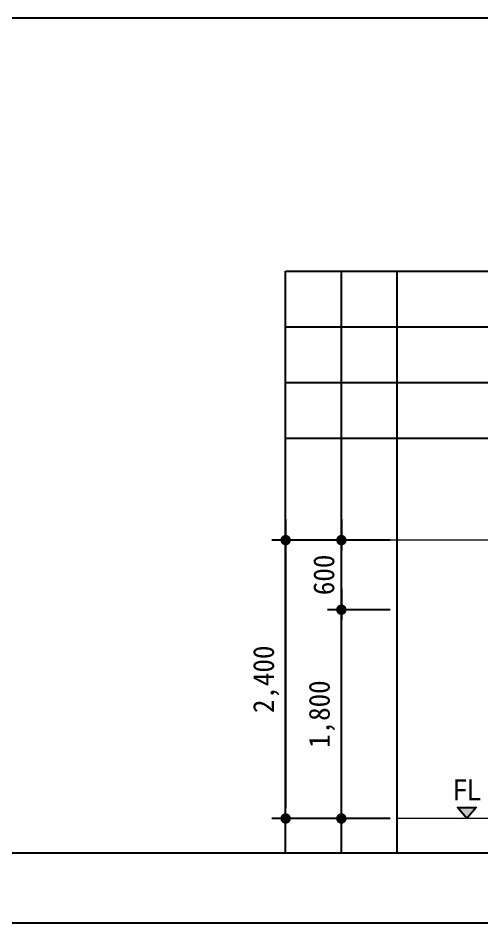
# Model space of a CAD drawing. Header units: millimetres. Extents: x -423835 to -174325, y -1379898 to -1311126.
# Drawn here: x -340389 to -336396, y -1371132 to -1363332 of the extents above; entities that cross this region are included whole.
import ezdxf
from ezdxf.enums import TextEntityAlignment as Align

# ---------------------------------------------------------------- set-up
doc = ezdxf.new("R2010")
doc.units = ezdxf.units.MM
doc.header["$LTSCALE"] = 100
doc.header["$MEASUREMENT"] = 0
doc.header["$PDSIZE"] = -10
doc.layers.get('0').update_dxf_attribs({"linetype": 'CONTINUOUS'})
doc.layers.get('Defpoints').update_dxf_attribs({"color": 153, "linetype": 'CONTINUOUS'})
doc.layers.add('A-DIMS', color=7, linetype='CONTINUOUS')
for name, color, linetype, lineweight in [('A-MKXS-TEXT1', 3, 'CONTINUOUS', 25), ('A-XXXX-FIN2', 6, 'CONTINUOUS', 20), ('A-XXXX-SYMB', 7, 'CONTINUOUS', 25)]:
    doc.layers.add(name, color=color, linetype=linetype, lineweight=lineweight)
doc.layers.add('A-XXXX-NPLT', color=144, linetype='CONTINUOUS', lineweight=0, plot=False)
doc.styles.add('HY울릉도L', font='')
doc.styles.add('돋움체', font='')
doc.styles.add('맑은고딕', font='malgun.ttf')
doc.styles.get('HY울릉도L').set_extended_font_data('HYwulM')
doc.styles.get('돋움체').set_extended_font_data('DotumChe')
doc.dimstyles.new('CDIM', dxfattribs={"dimtxt": 3, "dimasz": 1.5, "dimexe": 2, "dimexo": 1, "dimgap": 1, "dimtad": 1, "dimdec": 0, "dimrnd": 0.5, "dimzin": 0, "dimdsep": 32, "dimlunit": 6, "dimtxsty": 'HY울릉도L', "dimblk1": '_CIDOT', "dimblk2": '_CIDOT', "dimsah": 1, "dimcen": 5.5, "dimclrd": 2, "dimclre": 2, "dimclrt": 7, "dimadec": 0, "dimazin": 0, "dimtfac": 1, "dimtdec": 0, "dimtix": 1, "dimtmove": 2, "dimatfit": 1, "dimldrblk": '_CIDOT', "dimfxl": 1, "dimtolj": 1, "dimtzin": 0, "dimlwd": -1, "dimarcsym": 0})

# ---------------------------------------------------------------- blocks, each defined once
blk = doc.blocks.new('_CIDOT')
at = {"color": 0, "linetype": 'ByBlock'}
blk.add_line((2, 0), (-1, 0), dxfattribs=at)
at = {"color": 0, "linetype": 'ByBlock', "const_width": 0.5}
blk.add_lwpolyline([(-0.25, 0, 1), (0.25, 0, 1)], format="xyb", close=True, dxfattribs=at)
blk = doc.blocks.new('*D565')
at = {"layer": 'A-DIMS', "lineweight": -2, "transparency": 16777216}
for p, q in [((-337185.4, -1367832.1), (-338205.4, -1367832.1)), ((-337185.4, -1370232.1), (-338205.4, -1370232.1))]:
    blk.add_line(p, q, dxfattribs=at)
at = {"layer": 'A-DIMS', "transparency": 16777216}
blk.add_line((-338085.4, -1367922.1), (-338085.4, -1370142.1), dxfattribs=at)
at = {"layer": 'Defpoints', "color": 0, "transparency": 16777216}
for p in [(-337125.4, -1367832.1), (-338085.4, -1370232.1), (-337125.4, -1370232.1)]:
    blk.add_point(p, dxfattribs=at)
at = {"layer": 'A-DIMS', "transparency": 16777216, "xscale": 90, "yscale": 90, "zscale": 90}
for p, rotation in [((-338085.4, -1367832.1), 90), ((-338085.4, -1370232.1), 270)]:
    blk.add_blockref('_CIDOT', p, dxfattribs=dict(at, rotation=rotation))
at = {"layer": 'A-DIMS', "color": 3, "transparency": 16777216, "insert": (-338252.6, -1369032.1), "char_height": 180, "attachment_point": 5, "rotation": 90, "style": '돋움체'}
blk.add_mtext('\\A1;2,400', dxfattribs=at)
blk = doc.blocks.new('*D566')
at = {"layer": 'A-DIMS', "lineweight": -2, "transparency": 16777216}
for p, q in [((-337185.4, -1368432.1), (-337725.4, -1368432.1)), ((-337185.4, -1370232.1), (-337725.4, -1370232.1))]:
    blk.add_line(p, q, dxfattribs=at)
at = {"layer": 'A-DIMS', "transparency": 16777216}
blk.add_line((-337605.4, -1370142.1), (-337605.4, -1368522.1), dxfattribs=at)
at = {"layer": 'Defpoints', "color": 0, "transparency": 16777216}
for p in [(-337605.4, -1368432.1), (-337125.4, -1368432.1), (-337125.4, -1370232.1)]:
    blk.add_point(p, dxfattribs=at)
at = {"layer": 'A-DIMS', "transparency": 16777216, "xscale": 90, "yscale": 90, "zscale": 90}
for p, rotation in [((-337605.4, -1368432.1), 90), ((-337605.4, -1370232.1), 270)]:
    blk.add_blockref('_CIDOT', p, dxfattribs=dict(at, rotation=rotation))
at = {"layer": 'A-DIMS', "color": 3, "transparency": 16777216, "insert": (-337772.6, -1369332.1), "char_height": 180, "attachment_point": 5, "rotation": 90, "style": '돋움체'}
blk.add_mtext('\\A1;1,800', dxfattribs=at)
blk = doc.blocks.new('*D567')
at = {"layer": 'A-DIMS', "lineweight": -2, "transparency": 16777216}
for p, q in [((-337185.4, -1367832.1), (-337725.4, -1367832.1)), ((-337185.4, -1368432.1), (-337725.4, -1368432.1))]:
    blk.add_line(p, q, dxfattribs=at)
at = {"layer": 'A-DIMS', "transparency": 16777216}
blk.add_line((-337605.4, -1368342.1), (-337605.4, -1367922.1), dxfattribs=at)
at = {"layer": 'Defpoints', "color": 0, "transparency": 16777216}
for p in [(-337605.4, -1367832.1), (-337125.4, -1367832.1), (-337125.4, -1368432.1)]:
    blk.add_point(p, dxfattribs=at)
at = {"layer": 'A-DIMS', "transparency": 16777216, "xscale": 90, "yscale": 90, "zscale": 90}
for p, rotation in [((-337605.4, -1367832.1), 90), ((-337605.4, -1368432.1), 270)]:
    blk.add_blockref('_CIDOT', p, dxfattribs=dict(at, rotation=rotation))
at = {"layer": 'A-DIMS', "color": 3, "transparency": 16777216, "insert": (-337755.5, -1368132.1), "char_height": 180, "attachment_point": 5, "rotation": 90, "style": '돋움체'}
blk.add_mtext('\\A1;600', dxfattribs=at)

msp = doc.modelspace()

# ---------------------------------------------------------------- hatches: boundary and pattern name
at = {"layer": 'A-XXXX-SYMB'}
msp.add_hatch(color=256, dxfattribs=at).paths.add_polyline_path([(-336525.9, -1370232.1), (-336606.4, -1370136.1), (-336445.3, -1370136.1)])

# ---------------------------------------------------------------- linework, layer by layer
at = {"color": 3, "ltscale": 2}
for p, q in [((-329350.4, -1363332.1), (-373435.4, -1363332.1)), ((-351392.9, -1371132.1), (-329350.4, -1371132.1))]:
    msp.add_line(p, q, dxfattribs=at)
at = {"layer": 'A-XXXX-FIN2'}
msp.add_line((-332350.4, -1370232.1), (-337125.4, -1370232.1), dxfattribs=at)
at = {"layer": 'A-XXXX-NPLT'}
msp.add_line((-332180.4, -1367832.1), (-338055.4, -1367832.1), dxfattribs=at)
at = {"layer": 'A-XXXX-SYMB'}
msp.add_lwpolyline([(-336525.9, -1370232.1), (-336606.4, -1370136.1), (-336445.3, -1370136.1), (-336525.9, -1370232.1)], dxfattribs=at)
at = {"layer": 'Defpoints'}
for p, q in [((-338085.4, -1370532.1), (-338085.4, -1365514.3)), ((-338085.4, -1365514.3), (-331870.4, -1365514.3)), ((-337605.4, -1370532.1), (-337605.4, -1365514.3)), ((-337125.4, -1370532.1), (-337125.4, -1365514.3)), ((-338085.4, -1365994.3), (-331870.4, -1365994.3)), ((-338085.4, -1366474.3), (-331870.4, -1366474.3)), ((-338085.4, -1366954.3), (-331870.4, -1366954.3)), ((-329830.4, -1370532.1), (-351392.9, -1370532.1))]:
    msp.add_line(p, q, dxfattribs=at)

# ---------------------------------------------------------------- texts
at = {"layer": 'A-MKXS-TEXT1', "style": '맑은고딕'}
msp.add_text('FL', height=180, dxfattribs=at).set_placement((-336525.9, -1370074.2), align=Align.CENTER)

# ---------------------------------------------------------------- dimensions: what is measured, and where the dimension line sits
at = {"layer": 'A-DIMS'}
for base, p1, p2, picture, middle in [((-338085.4, -1370232.1), (-337125.4, -1367832.1), (-337125.4, -1370232.1), '*D565', (-338252.6, -1369032.1)), ((-337605.4, -1367832.1), (-337125.4, -1368432.1), (-337125.4, -1367832.1), '*D567', (-337755.5, -1368132.1)), ((-337605.4, -1368432.1), (-337125.4, -1370232.1), (-337125.4, -1368432.1), '*D566', (-337772.6, -1369332.1))]:
    dim = msp.add_linear_dim(base=base, p1=p1, p2=p2, angle=90, dimstyle='CDIM', override={"dimscale": 60, "dimtxsty": '돋움체', "dimclrd": 256, "dimclre": 256, "dimclrt": 3}, dxfattribs=at)
    dim.commit()
    dim.dimension.update_dxf_attribs({"geometry": picture, "text_midpoint": middle})

doc.saveas('drawing.dxf')
